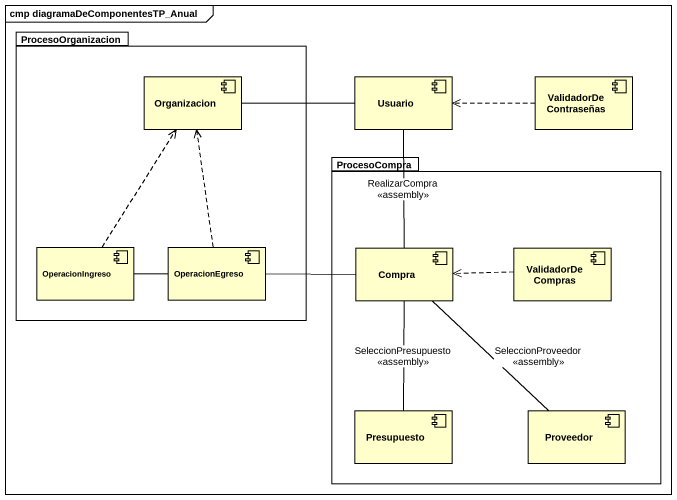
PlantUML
@startuml
mainframe cmp diagramaDeComponentesTP_Anual
package ProcesoOrganizacion {
  component Organizacion
  component OperacionIngreso
  component OperacionEgreso
}
component Usuario
component ValidadorDeContraseñas
package ProcesoCompra {
  component Compra
  component ValidadorDeCompras
  component Presupuesto
  component Proveedor
}
Organizacion -right- Usuario
Usuario -- Compra : RealizarCompra\n<<assembly>>
ValidadorDeContraseñas .left.> Usuario
OperacionIngreso .up.> Organizacion
OperacionEgreso .up.> Organizacion
OperacionEgreso -left- OperacionIngreso
OperacionEgreso -right- Compra
Compra -- Presupuesto : SeleccionPresupuesto\n<<assembly>>
Compra -- Proveedor : SeleccionProveedor\n<<assembly>>
ValidadorDeCompras .left.> Compra
@enduml
